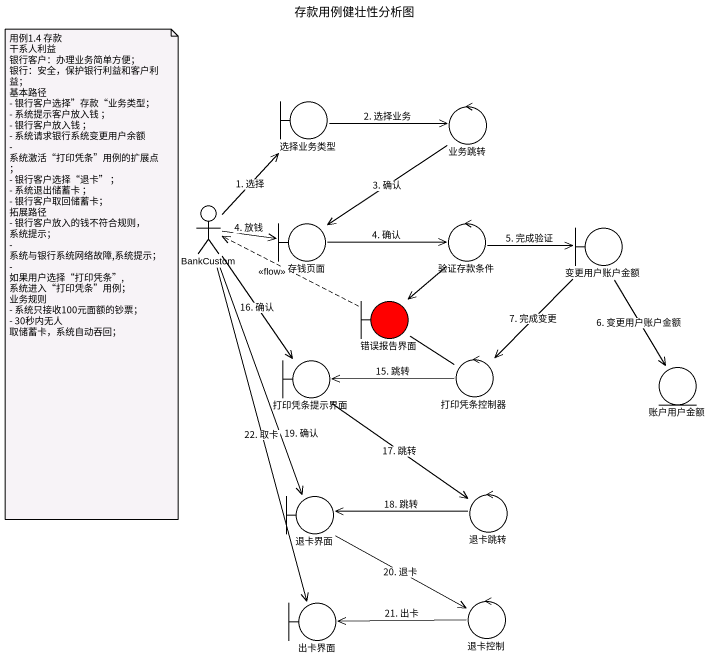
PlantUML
@startuml
title 存款用例健壮性分析图
boundary 选择业务类型
control 业务跳转
actor BankCustom
boundary 存钱页面
control 验证存款条件
boundary 变更用户账户金额
boundary 错误报告界面 #FF0000
boundary 打印凭条提示界面
control 打印凭条控制器
entity 账户用户金额
boundary 退卡界面
control 退卡跳转
boundary 出卡界面
control 退卡控制
选择业务类型 -right-> 业务跳转 : 2. 选择业务
业务跳转 --> 存钱页面 : 3. 确认
BankCustom -up-> 选择业务类型 : 1. 选择
BankCustom -right-> 存钱页面 : 4. 放钱
BankCustom --> 打印凭条提示界面 : 16. 确认
BankCustom --> 退卡界面 : 19. 确认
BankCustom --> 出卡界面 : 22. 取卡
存钱页面 -right-> 验证存款条件 : 4. 确认
验证存款条件 -right-> 变更用户账户金额 : 5. 完成验证
验证存款条件 --> 错误报告界面
变更用户账户金额 --> 打印凭条控制器 : 7. 完成变更
变更用户账户金额 --> 账户用户金额 : 6. 变更用户账户金额
错误报告界面 .left.> BankCustom : <<flow>>
打印凭条提示界面 --> 退卡跳转 : 17. 跳转
打印凭条控制器 -up- 错误报告界面
打印凭条控制器 -left-> 打印凭条提示界面 : 15. 跳转
退卡界面 --> 退卡控制 : 20. 退卡
退卡跳转 -left-> 退卡界面 : 18. 跳转
退卡控制 -left-> 出卡界面 : 21. 出卡
note as N1
  用例1.4 存款
  干系人利益
  银行客户：办理业务简单方便；
  银行：安全，保护银行利益和客户利益；
  基本路径
  - 银行客户选择”存款“业务类型；
  - 系统提示客户放入钱 ；
  - 银行客户放入钱 ；
  - 系统请求银行系统变更用户余额
  - 系统激活“打印凭条”用例的扩展点；
  - 银行客户选择“退卡” ；
  - 系统退出储蓄卡 ；
  - 银行客户取回储蓄卡；
  拓展路径
  - 银行客户放入的钱不符合规则， 系统提示；
  - 系统与银行系统网络故障,系统提示；
  - 如果用户选择“打印凭条”,系统进入“打印凭条”用例；
  业务规则
  - 系统只接收100元面额的钞票；
  - 30秒内无人 取储蓄卡，系统自动吞回；
end note
@enduml
